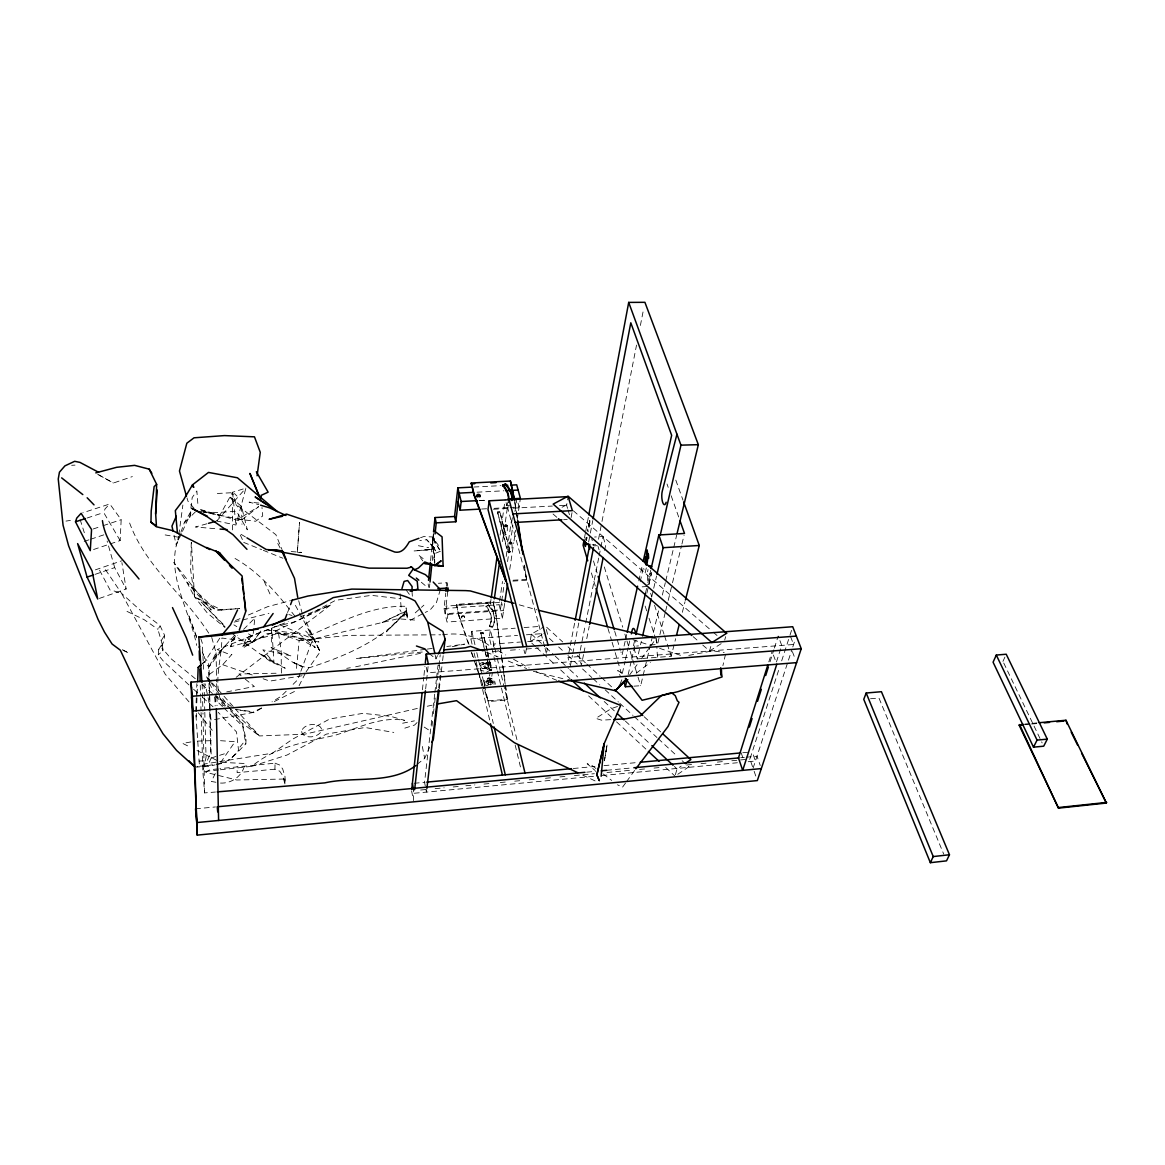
<?xml version="1.0" encoding="UTF-8"?>
<svg xmlns="http://www.w3.org/2000/svg" width="1165" height="1165" viewBox="0 0 1165 1165"><rect width="100%" height="100%" fill="white"/><g stroke="black" fill="none" stroke-linecap="round" stroke-linejoin="round"><path stroke-width="0.75" stroke-dasharray="5 3.75" d="M232.388 529.886L232.549 492.271L245.902 488.12L235.942 525.036L216.734 521.003L232.549 492.271L236.044 504.343L275.887 534.691L282.047 549.603M275.042 763.177L279.862 765.099L282.716 769.046L285.046 776.764L284.886 783.885L282.585 775.409L279.731 771.201L274.94 769.22L275.042 763.177L219.952 768.609M284.886 783.885L285.046 776.764M589.082 526.405L589.009 527.323L588.573 524.381M191.278 542.337L190.638 569.889L194.497 596.786L207.312 612.994L224.816 627.396M105.505 569.743L121.611 593.422L140.921 610.868L159.925 625.445L164.571 635.245L164.469 639.075L162.386 644.886L158.746 649.356L158.236 654.817L163.362 661.138L192.225 687.991M588.762 524.949L588.66 523.551L589.126 526.158M589.024 524.687L589.111 524.803M196.303 697.791L195.749 711.961L199.463 766.075L196.492 767.036L208.797 766.352L215.175 764.866M196.361 696.029L196.841 683.637M196.23 716.985L196.375 713.446M196.448 711.669L197.482 685.137M589.723 523.129L589.752 520.551L589.679 523.202M110.18 543.924L120.141 540.56L121.175 519.692L109.787 503.979L82.802 512.775M216.777 764.502C229.345 762.958 237.281 752.051 245.815 743.911L246.077 739.455L242.349 723.086L230.466 710.65M297.323 552.501L299.536 522.444L297.323 552.501L301.604 552.37L289.998 551.467M424.599 549.749L432.317 549.647L433.365 533.919L432.317 549.647L413.779 550.972L432.448 549.327L434.56 555.283L434.72 562.185L433.613 556.462L435.288 564.981M433.438 533.963L432.317 549.647L434.399 547.958L426.71 539.715L419.735 540.56M296.493 668.419L299.157 640.517L278.508 633.279L230.655 646.75L231.311 641.755L235.883 635.056L230.655 646.75M430.555 560.642L433.351 533.716M429.448 587.437L429.827 583.84M432.273 560.525L435.098 533.614M422.429 689.811L423.783 677.215M423.973 675.409L424.948 666.409M413.459 800.646L413.633 789.987M425.647 688.981L428.356 664.094M504.649 603.412L502.435 618.149L447.01 622.052L443.996 608.509L445.773 593.043M446.559 586.184L446.952 582.748L438.39 583.301M434.691 694.18L424.555 782.327L426.463 792.098L426.885 788.501M434.894 692.389L436.351 679.792M436.555 678.001L438.011 665.404M431.953 726.276L432.565 720.902M433.395 713.752L434.428 704.81M434.632 703.019L435.462 695.869M436.293 688.704L437.749 676.195M437.953 674.404L440.224 654.73M447.753 591.427L445.161 613.737L500.382 609.921L501.503 602.32L446.049 606.091L447.913 614.406L447.01 622.052M438.666 687.947L440.137 675.38M439.263 689.112L442.394 662.404M442.613 660.628L443.239 655.283M468.286 643.473L458.908 616.125L456.491 604.387L493.13 601.897L495.824 612.805L501.634 656.026M458.908 616.125L456.491 604.387M461.573 617.261L461.675 616.503M464.558 617.639A1.5 1.107 7.1 0 0 462.432 616.416A1.5 1.107 7.1 0 0 462.199 618.309A1.5 1.107 7.1 0 0 464.558 617.639L464.66 616.882A1.5 1.107 7.1 0 0 462.534 615.659A1.5 1.107 7.1 0 0 462.301 617.552A1.5 1.107 7.1 0 0 464.66 616.882M472.058 644.143L470.835 638.842L471.84 631.313L515.207 628.197M178.595 536.555L178.114 540.065L177.779 536.599M178.828 534.808L182.876 505.028M484.815 651.017L480.737 632.61L482.965 632.449L487.159 650.085M508.741 545.671L509.513 549.938L507.081 550.084L497.455 511.741L499.843 511.61L503.848 526.944M485.907 606.819L488.572 604.868A31.528 23.067 7.1 0 1 492.547 626.697L492.431 627.454L489.446 626.435A28.324 20.722 7.1 0 0 485.907 606.819L488.572 604.868M487.057 650.842L482.965 632.449M503.28 526.099L499.843 511.61M483.839 671.04L480.883 670.399L479.834 665.899L480.184 663.424L482.732 662.375M490.989 599.494L490.494 603.077L492.518 611.319L494.047 600.601M500.12 535.085L505.188 499.304M204.807 712.339L206.059 757.25L202.87 771.667L204.603 792.914L215.452 792.025M482.863 664.924L483.155 662.929M489.446 626.435L489.562 625.678A28.324 20.722 7.1 0 0 486.009 606.062M508.144 501.678A30.363 20.81 7.7 0 1 506.833 504.896L506.702 505.756A30.348 20.81 7.7 0 0 508.027 502.552M500.062 645.978L495.707 613.562L493.13 601.897M487.8 658.939L486.562 667.909L485.033 668.535L484.873 663.162L486.548 664.094L486.737 662.637M507.066 525.866C509.09 538.973 498.999 537.735 504.62 525.546M491.048 621.557L491.164 620.814M502.523 541.594L504.314 529.085M505.348 521.935L507.401 507.634L506.076 502.639M544.608 646.619L507.853 508.464L508.857 501.489M484.684 685.209L484.072 680.491L488.659 677.797L494.31 679.676L495.402 684.248M494.208 622.023L494.324 621.265M495.707 613.562L495.824 612.805M488.718 665.637L489.009 663.642M486.781 682.006L487.072 680.025M487.582 651.861L491.674 670.239L489.416 670.414L487.014 659.084M502.435 618.149L499.086 604.737L502.508 581.481M506.193 556.419L508.29 542.104M508.552 540.312L511.45 520.639M493.319 647.012L493.756 644.012L520.537 642.032M511.624 522.648L512.644 515.673M488.222 684.685L490.014 672.758M511.624 543.181C514.202 551.817 505.362 557.758 508.639 546.356M486.504 672.263L491.048 669.613L491.412 667.137L490.334 662.637L487.392 662.011M501.707 600.98L504.358 583.082M507.532 561.617L509.921 545.526M510.183 543.735L512.891 525.488M514.959 511.537L516.852 498.693L519.109 506.993L510.183 507.474M490.509 684.991L492.3 673.035M505.508 684.845L507.328 700.005L488.222 701.578L484.815 690.568M492.678 682.719L492.984 680.739M509.731 569.496L513.75 542.701M514.027 540.924L515.629 530.206M517.231 519.488L518.309 512.352M518.571 510.561L520.143 500.091M512.92 581.117L526.565 580.228L524.541 565.098M525.575 653.492L526.726 646.575M604.475 760.556L605.64 753.624M605.931 751.891L607.082 744.959L605.247 755.532L607.052 745.076M535.449 646.531L530.133 641.595L531.386 634.11L543.807 626.93M567.573 508.391L566.641 505.26L567.865 498.329M546.778 651.89L547.39 648.439M571.112 517.566L572.059 512.367M584.437 538.07L585.456 532.711M585.791 530.934L588.471 516.648M585.544 540.298L585.98 538.026L586.461 541.128M587.276 531.211L587.699 529.041L588.252 531.779M588.645 541.973L590.014 534.837M590.364 533.06L592.752 520.58M568.666 653.9L574.826 622.081M570.34 666.001L572.423 655.4M572.772 653.638L578.99 621.833M598.519 539.235L601.65 523.202M601.999 521.425L636.541 345.073M640.386 325.472L643.517 309.439M583.534 654.555L581.393 665.142L578.99 656.594L585.34 624.804M585.704 623.042L598.752 557.715M599.116 555.938L600.528 548.875M600.878 547.113L602.989 536.512L594.587 537.021M583.898 652.779L585.325 645.73M586.752 638.668L589.242 626.319M604.606 550.448L605.669 545.162L602.989 536.512M725.518 654.293L722.912 665.623M640.211 581.743L643.779 565.826M625.168 641.187L621.964 655.385L620.93 651.949M625.576 639.41L626.77 634.08M638.799 580.84L642.396 564.865M622.314 673.414L625.052 661.371M625.445 659.652L628.197 647.624M628.59 645.905L629.77 640.75M634.532 640.983L633.323 646.284L638.507 645.891M645.468 593.291L647.492 584.451M647.9 582.689L650.74 570.311M648.803 584.655L651.657 572.277M628.153 674.681L631.328 660.89M631.721 659.172L635.697 641.93A7.747 2.068 85.7 0 0 635.944 640.4M646.91 593.131L648.526 586.155M648.89 584.524L651.22 574.447A3.743 1.034 86.3 0 0 649.735 574.345A3.743 1.034 86.3 0 0 650.026 579.617M640.808 658.618L637.226 658.895L640.109 646.531M640.517 644.769L641.347 641.245M651.643 597.121L653.288 590.058M653.696 588.296L656.579 575.947M633.876 686.17L640.663 685.719L646.881 659.754M647.289 658.021L658.56 610.897M662.361 595.024L665.317 582.675M665.739 580.913L673.326 549.166M673.749 547.404L676.705 535.055M665.215 612.746L657.497 644.463L648.861 645.104M665.637 610.984L667.778 602.174M668.215 600.412L672.074 584.553M672.496 582.791L681.51 545.788M681.933 544.026L684.073 535.216M646.327 567.967L645.148 572.831L644.463 569.117M660.482 657.089L671.2 656.245L675.656 638.668M682.341 612.295L685.02 601.752M702.728 645.031L709.543 650.987L710.956 645.905M675.409 774.696L677.025 768.9L681.176 766.119M724.703 640.051L725.664 636.658M677.768 774.288L688.792 766.847L689.622 763.949M507.867 551.584L509.192 550.87L510.328 551.904M440.341 589.592L436.438 602.553L429.914 610.183L425.225 612.441M503.367 534.284L504.678 533.585L505.814 534.589M484.305 667.618L485.543 666.904L486.562 667.909M768.813 661.88L772.06 651.585M770.036 661.807L773.837 649.779M774.39 648.06L778.191 636.032L781.744 645.41L776.254 662.565L772.657 653.157M752.546 766.701L749.911 759.056L779.443 667.749M781.671 660.875L788.88 638.566M790.001 635.129L791.632 630.09M753.071 768.23L791.778 650.041M792.797 646.939L795.331 639.192M180.313 533.861C163.071 571.083 189.691 608.975 196.652 645.381M180.895 532.259L184.259 522.808L191.395 510.751L189.749 517.478L184.259 522.808L188.06 519.051L182.148 532.056M300.235 672.962L297.73 679.719L291.323 686.112M300.861 671.273L312.103 640.866L318.977 642.017L313.327 638.522L294.104 602.975M120.141 540.56L103.714 512.556L105.112 508.799L109.787 503.979M287.537 612.572L289.969 606.222M619.984 684.423L621.906 679.588M236.116 677.331L330.54 605.014L242.757 646.444L246.718 637.357L267.368 629.784L298.75 633.6L315.132 647.449L312.103 640.866L267.368 629.784M417.055 764.356L424.672 758.444L429.754 747.1M181.405 533.687L176.235 545.06L173.905 534.72M1002.949 661.385L1004.914 657.104M429.128 653.55L435.958 658.88L437.487 655.618M215.277 773.487L211.36 781.467L215.918 782.268M299.07 685.734L305.303 673.355M211.739 637.488L216.064 652.822L209.03 666.962L211.244 757.993L207.749 765.594L199.463 766.075L207.181 766.075M161.513 640.211L164.571 635.245M158.746 649.356L162.43 643.502L162.896 650.813L158.236 654.817M202.244 663.919L204.953 661.56L221.044 636.134M162.386 644.886L157.916 629.304L159.94 626.289M202.71 766.555L203.817 764.939M196.987 750.508L220.782 762.332L235.053 741.683L217.52 740.489M306.075 671.812L320.2 651.759L303.25 615.921M260.683 631.051L253.431 641.274L261.164 630.629M488.295 684.467L490.407 684.539M625.547 783.026L622.46 787.278L617.435 784.773M626.566 781.599L634.794 770.254M629.624 674.928L637.08 664.691M641.332 658.851L649.852 647.158M650.915 645.701L656.23 638.391L656.725 645.221M239.975 747.027L246.077 739.455M208.681 681.336L206.453 676.515L222.704 664.734L231.922 654.337L229.796 654.555L217.214 649.546L288.25 621.629M242.757 646.444L252.397 634.91M216.734 521.003L245.902 488.12M231.981 757.643L238.534 750.318L236.539 731.999L218.263 712.354M234.733 635.173L212.117 660.38L225.617 645.323L209.03 666.962L204.996 663.191L204.953 661.56M407.459 616.795L406.104 607.882L406.556 611.013C382.455 640.604 345.772 655.735 310.443 667.385C294.687 668.113 283.94 654.206 271.052 647.536L291.308 655.939L262.882 649.822L273.964 662.87L271.78 628.299M417.07 722.548L414.58 725.052L402.639 728.824M231.311 641.755L237.5 635.537M243.689 629.304L254.815 618.091L252.922 636.571L248.538 633.862M286.182 691.238L281.042 696.35L272.042 701.811M195.502 511.755L189.749 517.478L192.196 497.542L196.856 490.96L198.065 506.411M201.88 664.006L204.356 661.72M415.235 612.863L420.186 608.465M421.41 607.373L423.885 605.174M636.279 673.195L650.39 662.492M204.603 792.914L202.972 712.951M246.718 637.357L252.164 642.046L243.805 647.449L267.149 633.629L298.75 633.6M220.374 769.759L251.873 766.308C275.464 746.415 306.526 741.901 335.578 735.115C357.946 728.198 380.693 716.038 404.75 720.392L390.756 716.359L363.029 713.329L329.622 719.023L292.59 739.193L272.348 753.216L203.948 764.094M709.543 650.987L724.222 641.74M261.543 708.174L254.043 712.718L235.767 709.398L259.431 735.945L304.633 734.227L418.424 708.203M410.313 620.246L423.652 613.198M530.133 641.595L542.497 634.401M562.069 507.241L566.525 504.867M261.528 707.927L251.931 712.703L211.069 720.218L208.739 700.748L205.113 683.811M274.328 701.534L296.726 690.364M406.556 611.013L382.164 622.547L406.337 610.751L386.372 631.823L404.794 613.722L402.464 614.916L406.483 614.61L407.532 618.775L406.512 610.591L403.92 616.401L399.857 609.674M235.432 620.61L240.281 618.513M248.363 615.018L267.775 606.645L290.449 600.659M483.723 682.967L488.295 680.273L493.931 682.151L494.047 684.467M491.412 667.137L486.853 669.788L481.232 667.924L480.184 663.424M479.834 665.899L484.378 663.264L489.97 665.128L491.048 669.613M440.37 551.293L435.375 553.331L431.516 545.307L435.739 550.841L430.409 543.895M300.089 616.984L330.54 605.014M420.55 537.72L423.783 536.541L432.099 536.934L438.113 544.827L439.802 549.676M99.389 598.417L126.14 589.009L121.903 562.608M95.21 574.316L114.694 567.603L126.14 589.009M95.37 569.86L121.611 560.846M617.508 706.471L611.144 708.655L595.781 718.368L601.504 720.159L611.96 719.591M98.894 475.043L113.413 483.024L132.359 476.587M93.579 549.516L108.52 544.477M84.171 541.405L89.093 539.774M90.724 539.22L105.462 534.298M93.215 528.968L101.442 526.245M103.088 525.692L121.175 519.692M87.113 518.003L103.714 512.556M251.873 766.308L287.071 755.022L326.448 734.096L365.024 727.484L393.77 732.421M211.244 757.993L227.131 752.939M206.919 523.769L195.458 527.002L218.306 528.939M234.18 622.095L268.926 613.358M274.241 626.916L295.866 621.513L335.651 600.295L371.46 595.359L401.226 598.854M427.249 706.252L434.312 704.694M355.645 666.788L424.162 652.546M452.282 646.706L464.573 644.143L446.821 646.502M402.653 723.217L414.405 720.858M226.724 691.879L254.378 686.52L243.136 677.404M688.777 655.4L712.66 650.842L724.208 652.444M302.026 675.758L269.843 681.103L263.101 678.773M346.733 668.346L350.315 667.749M207.749 765.594L223.156 763.017M65.983 521.09L70.395 520.406M425.502 649.327L356.228 658.516L424.118 651.847M427.278 649.094L434.385 648.148M190.929 741.93L182.716 743.416L190.638 747.362M220.491 783.069C232.01 783.71 243.558 775.278 244.796 763.497L220.782 762.332M218.234 768.813L209.656 769.817L205.783 772.322L236.786 779.997L284.959 779.021M218.612 769.949L202.87 771.667L201.079 712.325M299.157 640.517L348.175 635.376L440.69 634.809M195.516 808.816L215.438 806.952M586.752 772.162L595.81 771.317M606.674 770.298L632.042 767.91M740.707 757.731L744.333 757.396M746.153 757.221L757.017 756.202L760.25 765.492M420.638 790.016L427.875 789.331M435.113 788.661L444.171 787.802M453.214 786.957L458.631 786.448M465.869 785.763L474.912 784.919M483.97 784.06L491.208 783.375M500.251 782.531L505.668 782.021M514.726 781.176L521.964 780.492M529.187 779.807L536.424 779.123M545.482 778.278L552.72 777.594M559.943 776.924L567.18 776.24M574.418 775.555L594.325 773.691M606.994 772.497L632.318 770.109M639.556 769.439L644.973 768.929M654.031 768.07L661.269 767.386M686.593 765.012L692.025 764.502M701.068 763.643L706.485 763.133M717.349 762.114L722.766 761.604M731.824 760.76L749.911 759.056M414.259 793.249L594.776 776.21M601.999 775.526L737.387 762.74M748.207 761.721L755.43 761.036L752.24 751.847M1024.851 724.048L1030.21 723.552M1032.001 723.392L1037.36 722.882M1024.53 724.703L1029.889 724.208M1031.666 724.033L1037.025 723.538M414.201 783.288L425.05 782.268M573.282 768.492L594.966 766.468M604.009 765.638L638.362 762.434M742.775 752.736L749.08 752.139M274.94 769.22L237.15 772.643L237.092 766.585M870.517 698.752L878.949 698.024L943.737 854.149M221.67 610.009L239.67 608.509L216.137 610.052L194.497 596.786L187.143 582.806L173.833 562.52L211.244 609.965L187.143 582.806L216.137 610.052L221.67 610.009L194.497 596.786L191.424 542.424M488.324 700.82L507.445 699.248M578.99 656.594L567.981 657.439L569.874 664.283M489.518 669.671L491.79 669.496M642.599 658.473L658.691 657.22M492.664 651.512L499.77 650.987M510.43 650.187L519.313 649.517M526.434 648.992L538.871 648.046M470.835 638.842L517.551 635.435M526.376 634.794L544.04 633.498M527.672 641.507L545.526 640.182M524.075 627.556L540.036 626.406M480.635 633.367L482.849 633.207M456.403 605.145L493.013 602.654M443.996 608.509L499.086 604.737M447.913 614.406L503.571 610.562L501.503 602.32M642.148 586.84L646.837 586.519M513.051 580.243L526.711 579.355M509.629 549.079L507.212 549.225L497.455 511.741M597.237 545.671L593.859 545.875L591.747 538.944M404.779 606.281C371.548 605.625 341.156 621.935 311.346 634.809L306.89 633.396L314.171 640.095L305.696 631.037M563.627 519.707L567.224 519.503M497.339 512.615L499.712 512.484M198.982 761.095L207.239 760.629L210.734 753.041L209.321 695.33M479.121 500.557L486.3 500.178M479.485 500.673L486.606 500.295M481.596 509.032L486.955 508.741M494.091 508.348L508.391 507.576M493.436 509.251L507.853 508.464M513.197 508.173L552.385 506.047M559.52 505.654L566.641 505.26M71.662 465.301L75.011 465.126M217.316 493.479L233.539 492.635L236.961 496.057M477.009 492.198L503.833 490.8M473.893 487.028L500.644 485.659M592.082 544.827L595.665 544.667M197.278 741.1L214.083 740.576M276.076 673.239L238.927 673.982L241.738 676.253M442.496 634.794C459.622 632.26 476.412 635.551 490.217 646.313M203.992 512.032L217.564 512.484L236.524 511.304L247.315 529.827L241.475 506.367L229.17 496.13L237.864 506.906M414.594 620.042L397.746 618.761L308.419 640.211L277.911 633.396M258.921 503.047L249.106 502.159L258.848 504.678M241.301 519.546L203.438 511.959M252.164 642.046L221.889 638.027C221.772 660.555 212.263 683.811 222.733 705.364L225.995 706.369M235.767 709.398L250.14 711.349M165.168 534.924L180.284 537.531M418.366 545.715L428.618 547.71M200.074 511.304L219.952 515.381L240.296 521.075L258.659 506.644L238.17 519.211L255.703 521.25L262.708 515.964L261.979 507.474M488.12 685.704L485.15 685.064L484.072 680.491M562.884 678.671L533.322 671.273M485.688 664.065L487.087 663.657L486.664 662.637M201.006 510.183L219.952 515.381L199.332 509.134M519.24 604.824L536.73 609.79M288.847 614.552L291.993 615.47M632.93 639.731L649.589 645.119M659.594 648.337L680.52 655.312M114.053 590.961L121.611 593.422L165.212 674.156L189.225 702.116M506.833 504.896L510.037 505.959M489.562 625.678L492.547 626.697M222.704 664.734L254.684 675.846M657.439 657.147L656.827 646.925M556.899 680.375L535.317 671.404M243.703 542.409L261.659 549.662M263.29 550.317L282.877 558.224M486.402 652.196L498.139 656.973M508.188 661.05L526.624 668.55M279.629 624.746L311.172 638.216M582.646 775.031L597.252 781.933M123.097 650.347L128.776 653.026L122.383 649.677M127 611.392L144.198 619.678L157.916 629.304M497.994 650.638L505.77 654.963M513.547 659.288L529.099 667.938M97.627 474.199L113.413 483.024M298.793 638.216L315.132 647.449M245.451 536.963L239.524 533.381L243.995 542.948M233.888 624.848L236.83 626.654M424.206 727.091L431.327 731.635M621.309 672.758L617.698 670.443L620.494 676.53M273.964 662.87L260.479 653.9L285.221 668.229L269.916 661.123L232.898 634.051M220.185 698.782L231.427 706.441M235.024 558.457C259.984 572.685 277.736 594.325 295.124 616.387M423.172 558.618L418.628 555.181L422.764 560.86M595.898 768.478L591.602 765.216L587.116 763.701L595.155 770.502M603.077 773.91L611.698 780.433M485.426 663.948L484.946 663.147M421.308 582.238L427.54 587.451M195.327 678.729L171.022 658.706L161.993 647.973L162.896 650.813M202.026 684.539L214.098 694.981M215.438 696.146L225.704 705.684M573.384 510.809L711.873 631.022M713.242 632.216L717.363 635.784M553.04 513.983L557.118 517.551M693.204 636.702L697.296 640.269M193.536 689.185L197.511 692.767M202.812 697.544L213.399 707.111M225.165 627.018L201.021 601.839L225.253 626.319M546.691 627.251L562.71 641.959M568.054 646.866L572.059 650.536M577.403 655.444L585.413 662.798M586.738 664.021L600.091 676.268M601.431 677.491L612.106 687.306M644.143 716.708L661.502 732.639M549.356 638.391L553.346 642.061M558.647 646.954L562.637 650.638M567.952 655.531L577.243 664.094M582.558 668.987L591.849 677.549M593.174 678.773L599.815 684.889M605.13 689.782L618.411 702.014M619.736 703.238L633.017 715.47M634.343 716.693L656.929 737.489M658.254 738.712L676.85 755.837M682.151 760.73L688.792 766.847M531.386 634.11L544.623 646.357M545.948 647.58L553.899 654.934M555.224 656.157L568.462 668.419M569.787 669.642L577.724 676.996M604.213 701.505L616.125 712.529M625.387 721.106L650.551 744.391M674.375 766.454L677.025 768.9M434.399 547.958L426.71 539.715M536.774 647.755L555.385 665.04M560.7 669.977L570.005 678.627M588.616 695.898L615.193 720.596M616.518 721.834L647.099 750.216M665.71 767.502L675.016 776.138M214.622 694.238L227.801 706.5M229.126 707.723L259.431 735.945L239.306 720.989L231.952 711.029M218.874 703.048L222.646 706.704M223.898 707.927L242.713 726.232L245.815 743.911M211.142 681.773L206.453 676.515L209.642 680.841M212.307 683.083L222.864 694.923M224.044 696.248L234.587 708.087M194.104 508.29L188.002 501.256L186.983 497.906M198.283 712.747L213.85 732.363M406.367 590.349L410.459 595.81M230.903 709.616L221.379 696.728M210.719 682.282L220.316 695.287M208.739 633.163C184.187 594.907 145.596 566.7 129.577 522.896M439.54 549.851L432.099 536.934L439.642 549.764M99.578 570.224L111.156 592.053M277.78 543.414L280.284 548.249M313.327 638.522L320.2 651.759L308.725 629.42M1003.735 663.016L1042.136 742.921M209.423 682.952L213.137 691.005M264.207 581.437L270.542 595.184M196.652 637.779L188.293 614.319L196.841 637.255M202.302 652.094L203.555 655.283L202.331 652.007M790.598 636.702L793.598 644.493L427.409 672.802L425.327 662.798M792.375 651.614L795.389 659.492M675.802 480.126L683.025 500.236M667.021 483.999L668.2 487.363M671.171 495.751L678.889 517.58M754.148 771.317L756.813 779.036M459.01 615.368L468.971 644.42M471.912 652.968L474.839 661.516M475.422 663.22L484.218 688.865M471.213 652.007L478.844 674.229M479.427 675.933L488.222 701.578M741.202 752.881L743.823 760.556M200.802 638.624L202.288 643.08L203.613 669.22M650.623 593.233L651.745 596.64M654.512 605.159L663.977 634.11M664.531 635.813L671.2 656.245M645.148 606.091L646.808 611.29M649.036 618.207L655.502 638.26M655.997 639.803L656.987 642.905M80.152 519.634L85.06 535.012M633.804 647.856L637.226 658.895M597.995 546.312L599.043 549.749M604.315 566.962L622.751 627.207M624.862 634.095L626.435 639.25M626.959 640.968L629.595 649.575M630.134 651.308L637.503 675.394M638.027 677.127L640.663 685.719M593.48 560.933L597.106 572.947M614.712 631.343L620.421 650.23M591.383 572.932L595.519 586.781M607.941 628.357L611.567 640.488M612.091 642.221L614.669 650.885M615.193 652.604L621.396 673.399M568.025 509.95L569.874 516.182M114.694 567.603L107.122 540.997M298.677 600.703L302.478 614.29M546.298 629.493L548.162 636.454M586.374 537.313L586.796 538.871L587.058 537.313M545.06 648.366L546.458 653.609M504.285 528.648L508.304 543.968M503.717 527.803L506.833 539.73M508.61 546.531L509.513 549.938M523.944 649.953L524.832 653.463M494.208 645.861L490.363 629.974L489.285 637.503L496.931 669.234M494.644 647.638L496.771 656.463M497.207 658.225L517.304 741.202M497.353 670.996L513.488 738.013M515.178 745.061L521.119 769.745M487.48 652.604L489.154 659.667M489.577 661.429L491.674 670.239M480.737 632.61L486.591 657.322M485.237 652.779L486.067 656.303M487.742 663.366L489.416 670.414M471.84 631.313L475.145 645.483M476.791 652.575L478.029 657.89M478.451 659.652L493.319 723.436M474.111 652.997L478.218 670.691M478.626 672.467L489.708 720.247M446.952 582.748L447.753 586.243M428.123 583.956L428.88 587.466M439.132 665.142L440.559 671.797M432.215 544.186L434.56 555.283L434.778 565.622M435.244 655.385L435.958 658.88M422.342 746.503L424.672 758.444M411.594 790.86L413.153 799.015M278.508 633.279L281.115 649.895L281.391 673.137M515.032 502.727L517.755 520.551M514.639 501.809L515.993 510.721M516.27 512.513L517.347 519.634M524.396 565.972L526.565 580.228M501.867 657.832L505.26 683.04M500.309 647.784L503.207 669.394M503.455 671.186L505.144 683.797M505.392 685.603L507.328 700.005M215.015 696.874L215.947 705.626M232.549 492.271L235.942 525.036M400.061 593.728L401.08 607.052M412.002 591.223L412.41 597.077M202.142 684.059L202.928 711.145M200.264 685.209L200.598 696.058M200.657 697.864L201.035 710.519M241.475 506.367L241.971 524.294M204.443 656.521L204.487 658.138L208.491 661.938L208.972 681.569M204.006 683.593L204.356 696.175M204.414 697.966L204.763 710.534M209.016 683.331L209.278 693.845M214.87 696.932L215.059 705.932M216.064 652.822L216.646 681.918M216.675 683.739L216.894 694.646M216.923 696.466L217.112 705.553M271.401 628.357L271.576 644.449M488.732 684.438A2.971 2.243 8 0 1 487.305 680.943A2.971 2.243 8 0 1 491.979 681.044A2.971 2.243 8 0 1 491.004 684.481M487.756 661.574A2.956 2.214 7.9 0 1 488.63 664.545A2.956 2.214 7.9 0 1 484.844 665.23A2.956 2.214 7.9 0 1 483.315 662.375M488.455 605.625A31.513 23.067 7.1 0 1 492.431 627.454M647.594 580.534A13.106 3.655 86.2 0 1 648.002 569.51M589.388 523.318L589.432 525.284L589.461 522.736A4.471 1.107 86.7 0 0 589.636 523.973L589.388 523.318M589.738 520.988L589.81 520.988M589.621 522.677L589.621 522.677M604.955 757.279L604.358 760.774L604.97 757.294M586.126 537.24L586.679 539.978L586.126 537.24M491.193 680.52C488.339 683.229 489.009 677.2 491.193 680.52M488.965 680.025C490.101 683.607 492.518 677.986 488.965 680.025M488.237 655.939C485.397 658.604 486.082 652.662 488.237 655.939M302.725 666.759L293.711 662.565L302.725 666.759M487.771 681.714A2.971 2.243 8 0 0 492.81 681.307A2.971 2.243 8 0 0 489.489 678.132A2.971 2.243 8 0 0 487.771 681.714M483.562 666.584A2.942 2.214 7.9 0 0 488.557 666.191A2.942 2.214 7.9 0 0 485.266 663.074A2.942 2.214 7.9 0 0 483.562 666.584M301.691 731.518A10.237 6.262 -9.1 0 0 311.39 736.848A10.237 6.262 -9.1 0 0 321.54 729.843A10.237 6.262 -9.1 0 0 311.87 724.455A10.223 6.262 -9.1 0 0 301.691 731.518"/><path stroke-width="1.5" d="M209.889 549.574L172.74 530.628L156.372 526.769L150.955 522.211L151.202 510.94L154.144 486.533L156.634 484.334L149.222 469.16L134.616 465.359L116.631 467.311L95.792 472.888M412.002 591.223L412.104 586.548L407.677 580.549L404.095 581.393L401.954 588.645M156.634 484.334L155.731 514.653L156.416 525.881L150.955 522.211M197.628 681.598L198.181 667.458L200.657 665.157M155.528 513.998L157.246 490.057M601.155 776.269L604.096 743.853L620.697 705.393L558.574 681.03M428.502 580.374L430.366 562.433M433.526 531.924L435.026 517.566L454.568 516.488L455.821 521.76L436.234 522.852L435.026 517.566M430.016 582.049L431.895 564.108M435.098 533.614L436.234 522.852M411.755 789.389L422.05 693.423M425.327 662.798L426.259 654.075L792.71 626.726L801.243 648.716L757.337 780.579L197.234 835.116L190.987 682.151L796.35 636.09M414.653 789.652L425.443 690.787M445.977 591.325L446.37 587.903M454.568 516.488L457.845 487.844L472.116 487.116M447.753 591.427L448.146 587.99L437.851 588.66M455.821 521.76L459.126 493.115L473.441 492.373M426.885 788.501L438.448 689.753M439.045 690.903L433.395 738.989L431.938 742.221M443.443 653.507L445.117 639.25L442.918 631.474L427.73 622.11L415.075 600.98C390.013 586.81 359.985 592.883 333.161 597.63C292.328 622.052 246.165 634.517 198.822 637.051L201.967 682.457M479.805 509.12L460.146 510.197L461.165 501.503L457.845 487.844M471.286 483.009L474.053 494.091L506.091 581.553L473.951 494.95L471.286 483.009L510.43 481.029L514.77 500.95M473.951 494.95L474.053 494.091M721.601 670.559L721.004 675.176L720.509 670.239M512.906 513.925L572.365 510.634L568.171 496.596L489.184 500.79L488.019 509.542L523.041 646.444M257.086 475.742L260.261 452.311L254.465 436.831L224.437 435.594L194.031 437.807L186.837 443.21L179.468 470.995L186.458 496.246M502.858 485.106L502.727 485.98L505.581 483.956L502.858 485.106A30.363 20.81 7.7 0 1 508.508 500.003M491.251 597.703L497.076 556.564M510.43 481.029L514.362 500.033M494.31 598.81L499.698 561.268M513.284 492.897L513.401 492.038M504.911 601.635L507.591 583.782M584.102 539.861L583.097 545.205L587.757 560.802M588.806 514.857L628.707 302.405L644.915 302.317L698.33 444.666L677.127 533.293M585.034 543.036L585.442 546.429L585.209 542.118M585.165 543.502L585.15 544.536M585.544 544.739L585.413 544.39M585.747 544.856L586.155 542.701M593.101 518.804L630.804 322.792L671.652 435.317L643.197 561.326M575.16 620.319L589.854 544.288M579.34 620.071L593.509 547.637M589.606 624.557L603.179 557.511M627.178 632.318L637.59 586.17M631.343 633.876L632.129 630.44A7.747 2.068 85.7 0 1 634.051 628.823A7.747 2.068 85.7 0 1 635.828 634.576M636.163 633.92L645.468 593.291M651.148 568.549L658.837 534.983L684.51 533.453L680.083 520.944M632.173 686.287L625.387 686.738L626.974 679.85M660.322 534.881L680.957 445.161L628.707 302.405M642.585 635.944L651.22 598.883M656.987 574.185L663.162 547.71L658.837 534.983M604.096 743.896L596.859 774.827L599.291 780.579L596.859 774.827L604.125 743.867M676.545 635.158L679.224 624.6M685.457 599.99L699.262 545.482L683.622 501.911M676.952 434.225L662.273 491.135A8.038 2.432 88 0 0 662.71 502.465A8.038 2.432 88 0 0 666.147 502.246M767.735 665.302L738.464 757.949L742.702 770.371L776.793 664.225M749.357 727.106L752.08 718.514M757.527 701.33L761.327 689.301M765.682 675.554L768.405 666.962M75.507 521.803L76.759 518.076L81.113 513.328L91.569 529.507L90.258 550.637L75.507 521.803L85.453 518.542M239.291 630.105L245.844 611.203L244.126 597.412M286.94 614.159L285.119 618.935L272.333 625.168M290.566 604.62L292.386 599.859M866.192 693.015L863.76 699.335L930.354 862.683L946.519 860.862L949.46 854.746L881.424 691.704L866.192 693.015L933.238 856.566L930.354 862.683M176.323 516.226L171.954 526.114L173.119 531.269M996.308 655.05L993.075 662.201L1033.501 747.158L1043.709 746.183L1047.291 739.134L1006.225 654.235L996.308 655.05L1037.054 740.11L1033.501 747.158M438.244 653.973L445.117 639.25M237.587 609.892L230.524 624.804L222.093 634.881M1039.136 722.722L1065.946 720.247L1106.386 803.049L1058.49 808.146L1019.171 725.198L1023.059 724.208M1065.946 720.247L1067.213 724.106M199.128 647.259L199.637 646.313M1058.49 808.146L1019.492 724.543M263.785 626.668L273.105 613.518M635.813 768.842L668.011 726.552L679.02 702.291L677.331 700.791L675.307 695.723L671.521 692.694L661.356 695.578L640.357 715.834L625.911 718.834L613.707 719.504M479.834 496.203A1.616 1.107 7.7 0 0 478.655 494.382A1.616 1.107 7.7 0 0 477.068 495.839A1.616 1.107 7.7 0 0 479.834 496.203L480.024 495.97M411.041 566.656L414.755 569.729L418.468 567.981L424.774 561.981L434.778 565.622L443.108 566.074L442.074 536.832L433.744 530.497M568.127 679.879L615.309 690.729L626.421 679.312L619.358 686.039L627.818 679.617M615.309 690.729L626.435 679.312L619.358 686.054M415.818 765.565C390.45 784.744 354.291 776.152 324.802 782.88L217.258 791.88M198.181 667.458L200.89 665.099M434.778 565.622L441.156 560.802L435.39 565.069L443.108 566.074L424.832 563.714M685.326 763.323L690.86 759.609L662.827 733.877M418.949 538.303L409.265 541.827C405.755 547.856 401.838 553.39 394.804 552.05L368.985 541.871L286.59 514.1L269.1 519.299L282.629 516.255M87.084 577.112L97.729 599.014L92.093 570.981L77.618 543.604L87.084 577.112L93.579 574.884M410.167 591.252L417.915 589.024L417.23 581.204L408.697 575.364L413.022 569.234L425.458 574.68L429.332 578.35M208.55 523.318L215.088 521.469M292.197 600.193L307.895 596.043L351.815 589.097L465.709 590.611L470.238 590.917L513.983 603.324M411.58 567.035L407.036 568.229L368.999 568.141L268.547 549.662L281.712 550.812M437.851 703.908L456.549 700.675L514.464 742.76L577.767 772.715M258.382 629.056L198.822 637.051M933.238 856.566L949.46 854.746M1058.839 807.505L1106.75 802.408M443.763 649.91L465.199 647.798L470.5 646.357L483.053 650.827M1037.054 740.11L1047.291 739.134M761.327 768.58L196.783 822.563L195.516 808.816M584.947 772.322L217.243 806.777L217.724 811.918M601.242 770.808L606.674 770.298M633.847 767.75L738.901 757.905M1019.171 725.198L1022.739 724.863M1044.175 722.882L1049.534 722.387M1056.684 721.718L1063.82 721.062M426.856 782.108L571.476 768.652M640.168 762.274L739.586 753.027M796.598 662.637L192.866 711L191.526 696.947M197.234 835.116L192.356 696.233L801.243 648.716M663.162 547.71L699.262 545.482M515.207 522.444L561.836 519.808M461.165 501.503L477.33 500.644M507.838 499.028L520.406 498.372L516.707 484.844L511.348 485.121M505.61 490.713L518.134 490.057M471.17 483.883L474.738 483.708M490.742 482.893L496.072 482.616M502.435 485.572L507.78 485.295M680.957 445.161L698.33 444.666M227.102 529.58L220.054 529.085M274.78 550.215L281.653 550.797M281.712 551.001L266.203 549.501L246.936 537.851M654.424 637.954L538.478 610.285M260.596 505.188L269.304 507.765L286.007 515.498M416.444 646.007L424.846 648.861L429.128 653.55M206.555 547.492L219.646 552.836L232.447 567.661M98.559 472.247L79.948 462.388L74.662 461.311L64.934 465.869L59.444 472.175L58.25 479.019L63.07 525.269L68.604 545.773L98.035 619.372L104.501 632.129L112.088 644.027L120.315 650.172L147.169 707.126L162.984 733.746L176.585 750.435L194.584 766.657L188.832 760.687M224.597 560.307L216.035 551.234L219.646 552.836M207.399 516.241L191.861 508.319L207.224 516.765L233.015 534.677L246.965 549.327M265.46 503.659L255.15 496.945L277.401 511.61L237.427 477.781L208.477 472.422L192.473 484.873L183.589 499.77L175.333 510.62L177.459 533.133M82.817 494.586L61.643 477.883M416.313 578.073L418.818 580.155M558.486 518.745L691.85 635.507M614.771 689.753L642.803 715.485M584.349 683.127L600.237 697.82M617.45 713.752L624.061 719.883M651.861 745.615L673.05 765.23M571.331 679.85L583.301 690.962M648.424 751.454L659.055 761.327M216.035 551.234L242.116 575.976L245.538 611.013M87.157 497.775L94.016 504.867M433.191 582.034L440.341 589.592M229.505 565.491L231.952 568.083M139.014 579.02C124.218 560.249 106.015 545.875 102.433 520.639M625.343 678.35L642.09 700.282L677.986 691.646L722.082 676.909L720.698 667.763M149.222 469.16L151.843 473.267M193.885 487.276L192.473 484.873L193.113 486.999M281.959 551.482L294.497 578.321L297.716 597.31M1071.203 732.173L1077.596 745.061M1081.601 753.114L1106.386 803.049M256.344 471.767L268.125 492.169L261.091 495.402L261.324 498.882M172.493 607.606L186.327 637.75L192.676 655.138M282.731 551.249L286.153 559.535M259.606 497.542L249.936 473.427L260.101 497.921M645.818 564.326L645.395 563.044A4.325 1.194 86.4 0 1 645.046 560.627L645.789 556.36L647.158 558.428A4.296 1.194 86.4 0 1 647.507 560.831L646.517 565.156A4.296 1.194 86.4 0 1 646.051 564.763M588.296 543.749L589.854 548.904M598.14 576.384L614.203 629.624M596.043 588.514L607.431 626.624M623.901 681.758L625.387 686.738M509.105 499.741L548.016 644.988M489.184 500.79L526.726 646.575M518.148 744.726L524.993 772.977M458.122 501.809L460.146 510.197M427.73 622.11L434.88 653.638M494.135 726.975L505.29 774.812M490.523 723.785L502.421 775.089M426.259 654.075L428.356 664.094M412.395 783.448L413.633 789.987M517.755 520.551L522.91 554.409M517.886 523.202L521.964 549.924M241.752 578.452L242.393 583.621M242.83 587.073L243.689 593.961M190.987 682.151L192.356 696.233M199.244 650.871L199.506 659.914M199.783 668.943L200.162 681.598M216.326 709.121L218.598 820.48M505.581 483.956A33.8 23.169 7.7 0 1 511.886 500.528M505.464 484.815A33.785 23.169 7.7 0 1 511.93 499.494M504.096 487.494A30.348 20.81 7.7 0 1 505.304 489.067M506.309 490.683A30.348 20.81 7.7 0 1 508.493 497.47M477.184 496.974A1.616 1.107 7.7 0 1 478.131 495.227A1.616 1.107 7.7 0 1 479.922 496.829M649.269 566.423A13.106 3.655 86.2 0 1 651.788 566.816M648.366 554.22L647.886 556.346L647.216 549.953L646.517 554.249L647.988 558.719A3.83 1.063 86.5 0 0 648.628 558.079L648.366 554.22M645.672 559.826C646.531 567.952 647.449 556.069 645.672 559.826M511.624 543.181C508.581 545.904 509.265 539.774 511.624 543.181M507.066 525.866C504.037 528.531 504.736 522.503 507.066 525.866M726.64 633.279L711.888 642.527L553.142 504.11L568.054 496.188L726.64 633.279"/></g></svg>
